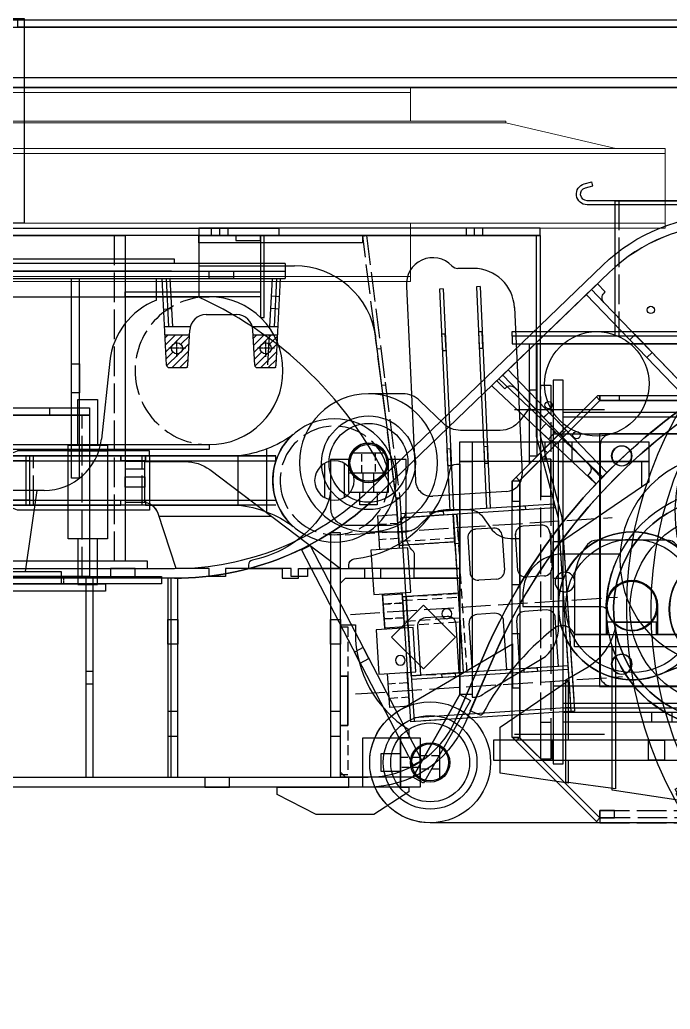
# Model space of a CAD drawing. Header units: millimetres. Extents: x 25083 to 52777, y 24772 to 45779.
# Drawn here: x 39262.6 to 39526.3, y 38463 to 38864.2 of the extents above; entities that cross this region are included whole.
import ezdxf

# ---------------------------------------------------------------- set-up
doc = ezdxf.new("R2010")
doc.units = ezdxf.units.MM
for name, pattern in [('0_CORE_Tower 1_01$0$105_15_0103_Level arakat$0$105_15_0102_Level 01$0${ Wide Dash }', [12, 4, -2, 4, -2]), ('0_CORE_Tower 1_01$0${ Wide Dash }', [12, 4, -2, 4, -2]), ('ACAD_ISO02W100', [15, 12, -3]), ('ACAD_ISO03W100', [30, 12, -18]), ('CENTER2', [0.72, 0.6, -0.05, 0.02, -0.05]), ('VERDECKT', [0.25, 0.125, -0.125]), ('虚 线', [4.5, 3, -1.5])]:
    doc.linetypes.add(name, pattern=pattern)
for name, color, linetype in [('confine0', 7, 'Continuous'), ('confine7', 4, 'CENTER2'), ('图层1', 1, 'Continuous'), ('图层6', 7, 'Continuous')]:
    doc.layers.add(name, color=color, linetype=linetype)

# ---------------------------------------------------------------- blocks, each defined once
blk = doc.blocks.new('zw$453D')
at = {"color": 3}
for p, q in [((0, 27.5), (1300, 27.5)), ((0, 24.5), (1300, 24.5))]:
    blk.add_line(p, q, dxfattribs=at)
blk.add_lwpolyline([(0, 551.64), (1300, 551.64), (1300, 0), (0, 0)], close=True)
at = {"color": 2}
blk.add_lwpolyline([(3, 0.06), (1297, 0.06), (1297, 24.5), (1297, 27.5), (1282, 27.5), (1282, 24.5), (657.5, 24.5), (657.5, 27.5), (642.5, 27.5), (642.5, 24.5), (18, 24.5), (18, 27.5), (3, 27.5), (3, 24.5)], close=True, dxfattribs=at)
at = {"color": 1}
blk.add_lwpolyline([(0, 0), (1300, 0), (1300, 4), (0, 4)], close=True, dxfattribs=at)
blk = doc.blocks.new('zw$6BAD')
at = {"color": 1}
for points in [[(13.33, 5), (33.33, 5), (33.33, 10), (13.33, 10)], [(0, 5), (46.67, 5), (46.67, 0), (0, 0)]]:
    blk.add_lwpolyline(points, close=True, dxfattribs=at)
blk = doc.blocks.new('zw$4D2')
at = {"color": 1}
blk.add_line((2.55, 3.33), (17.45, 3.33), dxfattribs=at)
blk.add_circle((10, 10), 10, dxfattribs=at)
blk = doc.blocks.new('zw$383E')
for name, p in [('zw$4D2', (13.33, 6.67)), ('zw$6BAD', (0, 0))]:
    blk.add_blockref(name, p)
blk = doc.blocks.new('zw$5A62')
at = {"color": 4}
for points in [[(0.35, 35.01), (37.51, 73.59), (42.53, 78.8), (44.69, 76.72), (2.51, 32.93)], [(36.27, 4.56), (71.36, 40.99), (76.38, 46.2), (78.54, 44.12), (38.44, 2.48)]]:
    blk.add_lwpolyline(points, close=True, dxfattribs=at)
at = {"layer": '图层1', "color": 1}
for points in [[(0, 34.65), (37.51, 73.59, 0.414214), (37.44, 77.36), (36.96, 77.83), (40.13, 81.12), (80.94, 41.8), (77.77, 38.51), (77.29, 38.98, 0.414214), (73.52, 38.91), (43.46, 7.7, 0.400928), (43.45, 4.01, -0.000804), (43.99, 3.44), (40.67, 0, 0.05567)], [(25.48, 55.57, 1), (55.29, 25.51, 1)]]:
    blk.add_lwpolyline(points, format="xyb", close=True, dxfattribs=at)
blk = doc.blocks.new('zw$7803')
at = {"color": 4}
for points in [[(17.97, 53.31), (24.91, 60.51), (27.07, 58.43), (20.13, 51.23)], [(52.86, 21.78), (59.8, 28.98), (61.95, 26.91), (61.96, 26.9), (55.02, 19.7), (52.86, 21.77)]]:
    blk.add_lwpolyline(points, close=True, dxfattribs=at)
blk.add_blockref('zw$5A62', (0, 0))
blk = doc.blocks.new('zw$5967')
at = {"color": 0}
for p, q in [((538.62, 117.69), (633.2, 208.79)), ((430.78, 84.67), (385.78, 84.67)), ((456.75, 84.67), (440.78, 84.67)), ((582.22, 53.52), (570.8, 27.25)), ((385.78, 4), (469.11, 4)), ((479.11, 4), (535.34, 4))]:
    blk.add_line(p, q, dxfattribs=at)
at = {"color": 3}
for p, q in [((630.27, 125.97), (588.37, 165.5)), ((627.52, 123.06), (585.62, 162.59))]:
    blk.add_line(p, q, dxfattribs=at)
at = {"color": 1}
for p, q in [((508.26, 96.15), (511.81, 97.99)), ((511.81, 97.99), (557.1, 10.71)), ((508.26, 96.15), (553.55, 8.86)), ((533.3, 56.57), (529.75, 54.73)), ((535.61, 52.13), (533.3, 56.57)), ((532.06, 50.29), (529.75, 54.73)), ((532.06, 50.29), (535.61, 52.13)), ((557.1, 10.71), (553.55, 8.86))]:
    blk.add_line(p, q, dxfattribs=at)
at = {"color": 3}
for points in [[(611.14, 144.02), (608.39, 141.11), (604.75, 144.54), (607.5, 147.45)], [(458.11, 58), (454.11, 58), (454.11, 68), (458.11, 68)], [(458.11, 30.67), (454.11, 30.67), (454.11, 20.67), (458.11, 20.67)]]:
    blk.add_lwpolyline(points, close=True, dxfattribs=at)
at = {"color": 0}
for points in [[(440.78, 84.67), (440.78, 88.67), (430.78, 88.67), (430.78, 84.67)], [(469.11, 4), (469.11, 0), (479.11, 0), (479.11, 4)]]:
    blk.add_lwpolyline(points, dxfattribs=at)
at = {"color": 4}
for points in [[(423.78, 84.67), (420.77, 84.67), (420.77, 4), (423.78, 4)], [(423.78, 46.84), (420.77, 46.84), (420.77, 41.84), (423.78, 41.84)]]:
    blk.add_lwpolyline(points, close=True, dxfattribs=at)
at = {"color": 1}
for points in [[(524.11, 58), (520.11, 58), (520.11, 68), (524.11, 68)], [(524.11, 30.67), (520.11, 30.67), (520.11, 20.67), (524.11, 20.67)]]:
    blk.add_lwpolyline(points, close=True, dxfattribs=at)
at = {"color": 0}
for centre in [(649.97, 193.5), (608.49, 154.89), (619.85, 142.69)]:
    blk.add_circle(centre, 1.47, dxfattribs=at)
for centre, radius, start, end in [((680.83, 159.34), 68.67, 90, 133.928), ((803.24, -41.78), 240.7, 118.2344, 156.6752), ((456.75, 202.67), 118, 270, 313.928), ((535.34, 42.67), 38.67, 270, 336.5026)]:
    blk.add_arc(centre, radius, start, end, dxfattribs=at)
blk = doc.blocks.new('zw$70DC')
at = {"color": 4}
for points in [[(650.48, 176.29), (643.54, 183.49), (641.38, 181.41), (648.32, 174.2)], [(615.59, 144.76), (608.65, 151.96), (606.49, 149.89), (606.49, 149.88), (613.43, 142.68), (615.58, 144.75)]]:
    blk.add_lwpolyline(points, close=True, dxfattribs=at)
blk.add_blockref('zw$5967', (0, 0))
blk = doc.blocks.new('zw$4DF2')
blk.add_lwpolyline([(8, 16.5), (0, 16.5), (0, 0), (8, 0)], close=True)
at = {"linetype": 'ACAD_ISO03W100'}
blk.add_lwpolyline([(0, 10.35), (8, 10.35), (8, 6.15), (0, 6.15)], close=True, dxfattribs=at)
blk = doc.blocks.new('zw$EF9B')
blk.add_lwpolyline([(8, 46.67), (0, 46.67), (0, 43.67), (8, 43.67)])
at = {"color": 6}
blk.add_lwpolyline([(8, 46.67), (24.38, 46.67, -0.16086), (34.31, 43.39), (87.38, 3.33), (74.05, 3.33), (74.05, 0), (67.38, 0), (67.38, 3.33), (40.71, 3.33), (40.71, 0), (34.05, 0), (34.05, 3.33), (20.71, 3.33), (13.38, 25.59, 0.31825), (7.19, 30.17), (8, 30.17), (8, 43.67)], format="xyb", dxfattribs=at)
blk = doc.blocks.new('zw$E126')
at = {"color": 6}
blk.add_lwpolyline([(7.24, 30.17), (8, 30.17), (8, 46.67), (24.38, 46.67, -0.16086), (34.31, 43.39), (59.55, 24.34), (13.79, 24.34), (13.38, 25.59, 0.315959)], format="xyb", close=True, dxfattribs=at)
for name, p in [('zw$4DF2', (0, 30.17)), ('zw$EF9B', (0, 0))]:
    blk.add_blockref(name, p)
blk = doc.blocks.new('zw$1085')
for radius in [30, 27]:
    blk.add_circle((30, 30), radius)
blk = doc.blocks.new('zw$3320')
at = {"color": 3}
blk.add_lwpolyline([(41.73, 3.72, -1.795825), (49.5, 54.13, 0.304397), (53.19, 53.7), (53.19, 52.03), (69.97, 52.03, 0.26795), (72.86, 50.36), (109.86, 50.36), (126.49, 55.77), (159.08, 55.77, 0.403995), (163.17, 0), (133.33, 0), (133.33, 7, 0.385195), (126.7, 13), (87.32, 13, 0.100727), (41.73, 3.72)], format="xyb", close=True, dxfattribs=at)
blk.add_circle((30, 31.33), 10.25, dxfattribs=at)
blk = doc.blocks.new('zw$32A1')
at = {"color": 4}
blk.add_lwpolyline([(186.67, 91.84), (186.67, 94.51), (193.33, 94.51), (193.33, 91.84)], dxfattribs=at)
at = {"color": 4, "linetype": 'Continuous'}
for points in [[(49.5, 70.3, 1.795825), (41.73, 19.89, -0.100727), (87.32, 29.17), (126.7, 29.17, -0.385195), (133.33, 23.17), (133.33, 16.17), (150.46, 16.17, -0.011007), (151.19, 16.16, -0.378486), (161.19, 5.83, 0.643049), (169.25, 0.89, -0.144999), (181.31, 2.53, 0.098634), (198.69, 2.53, -0.144999), (210.75, 0.89, 0.643049), (218.81, 5.83, -0.384839), (229.05, 16.17), (247.69, 16.17), (247.69, 26.27, -0.414214), (251.02, 29.6), (253.91, 29.6), (253.91, 49.41), (251.02, 49.41, -0.414214), (247.69, 52.75), (247.69, 71.94), (231.29, 71.94, 0.081456), (220.89, 83.78), (220.89, 91.84), (193.33, 91.84)], [(186.67, 91.84), (159.11, 91.84), (159.11, 83.78, 0.072411), (149.67, 73.41, -0.24919), (146.91, 71.94), (126.49, 71.94), (109.86, 66.54), (72.86, 66.54, -0.26795), (69.97, 68.2), (53.19, 68.2), (53.19, 69.87)]]:
    blk.add_lwpolyline(points, format="xyb", dxfattribs=at)
blk.add_circle((190, 46.17), 40.25)
at = {"color": 4}
blk.add_circle((30, 47.51), 10.25, dxfattribs=at)
at = {"color": 4, "linetype": 'Continuous'}
blk.add_arc((51.67, 72.84), 3.33, 229.4537, 297.1741, dxfattribs=at)
at = {"layer": '图层1', "color": 4}
for centre in [(166.83, 86.3), (213.17, 86.3), (143.67, 46.17), (236.33, 46.17), (166.83, 6.05), (213.17, 6.05)]:
    blk.add_circle(centre, 2.6, dxfattribs=at)
blk = doc.blocks.new('zw$F17C')
for name, p in [('zw$32A1', (0, 0)), ('zw$1085', (0, 17.508)), ('zw$3320', (0, 16.175))]:
    blk.add_blockref(name, p)
blk = doc.blocks.new('zw$F9D2')
at = {"color": 3}
blk.add_lwpolyline([(1040, 228), (815.06, 228, 0.194054), (767.42, 208.79), (672.84, 117.69, -0.194054), (590.98, 84.67), (520, 84.67), (520, 88.67), (590.98, 88.67, 0.194054), (670.06, 120.57), (764.65, 211.67, -0.194054), (815.06, 232), (1040, 232)], format="xyb", close=True, dxfattribs=at)
at = {"color": 4}
blk.add_lwpolyline([(925.37, 170), (838.42, 170, 0.123823), (825.49, 166.75, 0.169323), (720.11, 51.93), (708.69, 25.66, -0.2986), (669.56, 0), (520, 0), (520, 4), (669.56, 4, 0.2986), (705.02, 27.25), (716.44, 53.52, -0.169316), (823.6, 170.28, -0.123823), (838.42, 174), (925.37, 174)], format="xyb", close=True, dxfattribs=at)
at = {"color": 2}
blk.add_lwpolyline([(710.95, 30.85), (720.11, 51.93, -0.146157), (807.12, 155.79), (808.9, 153.09, -0.336308), (808.82, 151.88, 0.213775), (794.54, 102.91, 0.410061), (807.9, 92.64, -0.493989), (813.47, 86.98), (813.27, 85.62, -0.169956), (810.23, 79.75, 0.203797), (802.38, 61.82), (786.86, 61.82), (786.86, 73.48, 1), (766.19, 73.48), (766.19, 61.82), (753.19, 61.82, 0.514914), (745.11, 64.44, 0.105836), (715.96, 29.68, -0.391902), (714.68, 29.23)], format="xyb", close=True, dxfattribs=at)
at = {"color": 1}
blk.add_lwpolyline([(658.33, 103.12), (654.33, 103.12), (654.33, 4), (658.33, 4)], close=True, dxfattribs=at)
at = {"color": 6}
blk.add_lwpolyline([(589.67, 84.67), (588.33, 84.67), (588.33, 4), (589.67, 4)], close=True, dxfattribs=at)
at = {"color": 3}
blk.add_lwpolyline([(592.33, 84.67), (588.33, 84.67), (588.33, 4), (592.33, 4)], close=True, dxfattribs=at)
at = {"layer": '图层1', "color": 2}
blk.add_lwpolyline([(799.86, 83.48, 0.174174), (794.52, 98.33, 0.223888), (790.66, 100.15), (762.38, 100.15, 0.223888), (758.52, 98.33, 0.174174), (753.19, 83.48), (753.19, 61.82), (766.19, 61.82), (766.19, 73.48, -1), (786.86, 73.48), (786.86, 61.82), (799.86, 61.82)], format="xyb", close=True, dxfattribs=at)
for name, p in [('zw$70DC', (134.22, 0)), ('zw$E126', (570.95, 85.34)), ('zw$383E', (753.19, 56.82))]:
    blk.add_blockref(name, p)
at = {"xscale": -1}
blk.add_blockref('zw$7803', (802.67, 122.98), dxfattribs=at)
at = {"color": 1}
blk.add_blockref('zw$F17C', (746.67, 25.98), dxfattribs=at)
blk = doc.blocks.new('zw$2B30')
at = {"color": 1}
for p, q in [((30, 60), (200, 60)), ((30, 0), (200, 0))]:
    blk.add_line(p, q, dxfattribs=at)
for centre, start, end in [((30, 30), 90, 270), ((200, 30), 270, 90)]:
    blk.add_arc(centre, 30, start, end, dxfattribs=at)
at = {"color": 1, "linetype": 'ACAD_ISO02W100'}
for centre, start, end in [((30, 30), 270, 90), ((200, 30), 90, 270)]:
    blk.add_arc(centre, 30, start, end, dxfattribs=at)
blk = doc.blocks.new('zw$3F2F')
at = {"color": 4, "linetype": 'ACAD_ISO02W100'}
for p, q in [((4.5, 132), (4.5, 0)), ((97.5, 132), (97.5, 0))]:
    blk.add_line(p, q, dxfattribs=at)
at = {"color": 4}
blk.add_lwpolyline([(0, 132), (102, 132), (102, 0), (0, 0)], close=True, dxfattribs=at)
blk = doc.blocks.new('zw$49FF')
at = {"color": 6}
blk.add_lwpolyline([(1.67, 138), (228.34, 138), (228.34, 135), (1.67, 135)], close=True, dxfattribs=at)
at = {"color": 2}
for points in [[(9.17, 135), (9.17, 101.77), (7.67, 101.77), (7.67, 135)], [(220.84, 135), (220.84, 101.77), (222.34, 101.77), (222.34, 135)]]:
    blk.add_lwpolyline(points, dxfattribs=at)
at = {"color": 3}
for points in [[(9.17, 135), (19.17, 135), (19.17, 133), (9.17, 133)], [(220.84, 135), (210.84, 135), (210.84, 133), (220.84, 133)]]:
    blk.add_lwpolyline(points, close=True, dxfattribs=at)
at = {"color": 7}
for points in [[(9.17, 110.19), (9.17, 112.19), (64, 112.19), (64, 110.19)], [(166, 110.19), (166, 112.19), (220.84, 112.19), (220.84, 110.19)]]:
    blk.add_lwpolyline(points, close=True, dxfattribs=at)
at = {"color": 2}
blk.add_lwpolyline([(30, 50.19), (200, 50.19), (200, 48.19), (30, 48.19)], close=True, dxfattribs=at)
blk.add_lwpolyline([(55, 0), (175, 0), (175, 3), (55, 3)], close=True)
at = {"color": 1}
for name, p in [('zw$3F2F', (64, 3)), ('zw$2B30', (0, 50.19))]:
    blk.add_blockref(name, p, dxfattribs=at)
blk = doc.blocks.new('zw$C046')
at = {"color": 3}
for p, q in [((0, 11.5), (13.83, 11.5)), ((45.66, 11.5), (31.83, 11.5)), ((0, 3.5), (13.83, 3.5)), ((45.66, 3.5), (31.83, 3.5))]:
    blk.add_line(p, q, dxfattribs=at)
blk.add_lwpolyline([(31.83, 0), (31.83, 15), (13.83, 15), (13.83, 0)], close=True, dxfattribs=at)
for points in [[(0, 3.5), (0, 11.5)], [(45.66, 11.5), (45.66, 3.5)]]:
    blk.add_lwpolyline(points, dxfattribs=at)
at = {"color": 3, "linetype": '虚 线'}
for points in [[(3.67, 3.5), (3.67, 11.5), (9.67, 11.5), (9.67, 3.5)], [(42, 3.5), (42, 11.5), (36, 11.5), (36, 3.5)]]:
    blk.add_lwpolyline(points, close=True, dxfattribs=at)
blk = doc.blocks.new('zw$4D5D')
at = {"color": 1}
for p, q in [((138.33, 197.17), (0, 197.17)), ((0, 197.17), (0, 172.18)), ((0, 184.92), (38.71, 184.92)), ((111.31, 183.83), (105.04, 183.83)), ((84.19, 176.5), (87.8, 97.79)), ((127.96, 167.93), (131.06, 100.34)), ((124.83, 93.38), (94.89, 91.44)), ((119.47, 78.5), (112.16, 78.03)), ((138.77, 79.75), (131.45, 79.28)), ((142.28, 77.14), (143.25, 62.17)), ((103.8, 72.96), (81.18, 71.5)), ((103.8, 72.96), (105.15, 52.08)), ((109.01, 74.99), (109.98, 60.02)), ((123.02, 75.39), (123.92, 61.42)), ((128.31, 76.23), (129.27, 61.27)), ((120.81, 57.88), (113.49, 57.4)), ((140.1, 59.13), (132.78, 58.65)), ((105.15, 52.08), (82.53, 50.61)), ((141, 45.32), (132.01, 44.74)), ((100.75, 42.72), (91.76, 42.14)), ((120.04, 43.97), (112.72, 43.49)), ((124.86, 21.08), (123.58, 40.85)), ((130.18, 21.42), (128.9, 41.2)), ((145.82, 22.43), (144.54, 42.21)), ((88.65, 38.59), (89.93, 18.82)), ((105.57, 19.83), (104.29, 39.61)), ((105.57, 19.83), (104.29, 39.61)), ((110.89, 20.17), (109.61, 39.95)), ((124.86, 21.08), (110.89, 20.17)), ((145.82, 22.43), (130.18, 21.42)), ((105.57, 19.83), (89.93, 18.82)), ((152.33, 4.31), (85.81, 0)), ((150.74, 5.71), (87.21, 1.59)), ((106.76, 1.36), (91.13, 0.34))]:
    blk.add_line(p, q, dxfattribs=at)
at = {"color": 6}
for p, q in [((5, 200.18), (5, 197.17)), ((8.33, 200.18), (8.33, 197.17)), ((11.67, 200.18), (11.67, 197.17)), ((108.33, 200.18), (108.33, 197.17)), ((111.67, 200.18), (111.67, 197.17)), ((115, 200.18), (115, 197.17)), ((99.08, 175.54), (97.58, 175.47)), ((97.58, 175.47), (101.7, 85.56)), ((99.08, 175.54), (97.75, 175.48)), ((99.08, 175.54), (103.2, 85.63)), ((114.05, 176.51), (112.55, 176.44)), ((112.55, 176.44), (116.68, 86.53)), ((114.05, 176.51), (118.17, 86.6)), ((103.2, 85.63), (101.7, 85.56)), ((118.17, 86.6), (116.68, 86.53))]:
    blk.add_line(p, q, dxfattribs=at)
at = {"color": 7}
for p, q in [((79.94, 90.62), (81.44, 90.71)), ((79.94, 90.62), (81.18, 71.5)), ((81.44, 90.71), (82.68, 71.6)), ((81.86, 84.25), (81.94, 82.92)), ((81.95, 82.75), (103.08, 84.12)), ((82.53, 50.61), (85.81, 0)), ((84.03, 50.71), (87.3, 0.1))]:
    blk.add_line(p, q, dxfattribs=at)
at = {"color": 4}
for p, q in [((144.25, 88.29), (81.86, 84.25)), ((144.35, 86.79), (81.95, 82.75))]:
    blk.add_line(p, q, dxfattribs=at)
at = {"color": 0}
blk.add_line((144.25, 88.29), (144.35, 86.79), dxfattribs=at)
at = {"color": 7, "linetype": 'ACAD_ISO02W100'}
for p, q in [((59.34, 75.8), (167.66, 82.81)), ((61.43, 43.54), (169.75, 50.55)), ((63.52, 11.27), (171.84, 18.28))]:
    blk.add_line(p, q, dxfattribs=at)
at = {"color": 3, "linetype": '0_CORE_Tower 1_01$0$105_15_0103_Level arakat$0$105_15_0102_Level 01$0${ Wide Dash }'}
for p, q in [((103.08, 84.12), (107.23, 19.94)), ((108.73, 20.03), (104.57, 84.22)), ((82.58, 73.09), (82.68, 71.6)), ((84.03, 50.71), (84.13, 49.21))]:
    blk.add_line(p, q, dxfattribs=at)
at = {"color": 6, "linetype": '0_CORE_Tower 1_01$0$105_15_0103_Level arakat$0$105_15_0102_Level 01$0${ Wide Dash }'}
for p, q in [((103.7, 74.46), (81.08, 73)), ((81.18, 71.5), (103.8, 72.96)), ((82.53, 50.61), (105.15, 52.08)), ((82.63, 49.12), (105.25, 50.58)), ((105.15, 52.08), (84.03, 50.71))]:
    blk.add_line(p, q, dxfattribs=at)
at = {"color": 2, "linetype": '0_CORE_Tower 1_01$0$105_15_0103_Level arakat$0$105_15_0102_Level 01$0${ Wide Dash }'}
for p, q in [((105.8, 42.06), (83.18, 40.6)), ((83.28, 39.1), (105.9, 40.56)), ((86.11, 18.57), (107.23, 19.94))]:
    blk.add_line(p, q, dxfattribs=at)
at = {"color": 2}
for p, q in [((149.64, 22.68), (86.11, 18.57)), ((149.74, 21.18), (86.21, 17.07))]:
    blk.add_line(p, q, dxfattribs=at)
for points in [[(138.33, 200.18), (0, 200.18), (0, 197.17), (138.33, 197.17)], [(131.85, 21.53), (137.17, 21.87), (137.27, 20.38), (131.94, 20.03)], [(98.58, 19.38), (103.9, 19.72), (104, 18.22), (98.68, 17.88)]]:
    blk.add_lwpolyline(points, close=True, dxfattribs=at)
at = {"color": 1}
blk.add_lwpolyline([(0, 197.17), (66.39, 197.17), (66.39, 194.17), (0, 194.17)], close=True, dxfattribs=at)
at = {"color": 4, "linetype": 'ACAD_ISO02W100'}
blk.add_lwpolyline([(71.29, 158.66), (66.41, 196.99), (67.9, 197.17), (81.44, 90.76), (79.94, 90.62), (71.66, 155.72), (71.79, 155.73, 0.022303)], format="xyb", close=True, dxfattribs=at)
at = {"color": 1}
for points in [[(136.83, 197.17), (136.83, 115.85), (145.76, 82.67), (150.53, 9.01)], [(138.33, 197.17), (138.33, 116.05), (147.25, 82.92), (152.02, 9.11)]]:
    blk.add_lwpolyline(points, dxfattribs=at)
at = {"color": 3}
for points in [[(136.83, 197.17), (136.83, 115.85), (145.76, 82.67), (150.84, 4.21)], [(138.33, 197.17), (138.33, 116.05), (147.25, 82.92), (152.33, 4.31)]]:
    blk.add_lwpolyline(points, dxfattribs=at)
at = {"color": 7}
blk.add_lwpolyline([(81.18, 71.5), (79.94, 90.62), (71.29, 158.66)], dxfattribs=at)
at = {"color": 6}
for points in [[(99.92, 157.22), (98.42, 157.16), (98.73, 150.5), (100.23, 150.56)], [(114.89, 158.19), (113.39, 158.12), (113.7, 151.46), (115.2, 151.53)], [(102.06, 110.61), (100.56, 110.54), (100.86, 103.88), (102.36, 103.95)], [(117.03, 111.57), (115.53, 111.51), (115.84, 104.85), (117.33, 104.92)]]:
    blk.add_lwpolyline(points, close=True, dxfattribs=at)
at = {"color": 4, "linetype": 'ACAD_ISO02W100'}
blk.add_lwpolyline([(72.24, 151.21), (73.73, 151.4), (75.62, 136.52), (74.13, 136.33)], close=True, dxfattribs=at)
at = {"color": 4}
for points in [[(93.76, 85.02), (99.08, 85.37), (99.18, 83.87), (93.86, 83.52)], [(127.03, 87.17), (132.35, 87.52), (132.44, 86.02), (127.12, 85.68)]]:
    blk.add_lwpolyline(points, close=True, dxfattribs=at)
at = {"color": 7}
for points in [[(81.95, 82.75), (103.08, 84.12), (107.23, 19.94), (86.11, 18.57), (82.68, 71.6)], [(103.08, 84.12), (104.57, 84.22), (105.35, 72.24), (103.85, 72.15)]]:
    blk.add_lwpolyline(points, close=True, dxfattribs=at)
at = {"color": 1}
for centre, radius, start, end in [((38.71, 151.59), 33.33, 7.1384, 90), ((94.86, 177.48), 10.72, 43.5662, 185.2499), ((105.04, 187.16), 3.33, 223.5662, 270), ((111.31, 167.16), 16.67, 2.625, 90), ((-65.38, 28.14), 158.18, 23.2645, 65.5877), ((124.4, 100.03), 6.67, 273.7029, 2.625), ((94.46, 98.09), 6.67, 182.625, 273.7029), ((112.37, 74.7), 3.33, 93.7029, 183.7029), ((119.69, 75.18), 3.33, 3.7029, 93.7029), ((131.66, 75.95), 3.33, 93.7029, 183.7029), ((138.98, 76.42), 3.33, 3.7029, 93.7029), ((113.28, 60.73), 3.33, 183.7029, 273.7029), ((120.59, 61.2), 3.33, 273.7029, 3.7029), ((132.57, 61.98), 3.33, 183.7029, 273.7029), ((139.89, 62.45), 3.33, 273.7029, 3.7029), ((132.23, 41.41), 3.33, 93.7029, 183.7029), ((141.21, 42), 3.33, 3.7029, 93.7029), ((91.98, 38.81), 3.33, 93.7029, 183.7029), ((100.96, 39.39), 3.33, 3.7029, 93.7029), ((112.94, 40.17), 3.33, 93.7029, 183.7029), ((120.25, 40.64), 3.33, 3.7029, 93.7029)]:
    blk.add_arc(centre, radius, start, end, dxfattribs=at)
at = {"color": 7, "rotation": 93.70291682082116}
for p in [(86.81, 38.75), (88.89, 6.49)]:
    blk.add_blockref('zw$C046', p, dxfattribs=at)
blk = doc.blocks.new('zw$5B1B')
at = {"color": 3}
for p, q in [((6, 63), (10, 59.1)), ((10, 59.1), (14, 63))]:
    blk.add_line(p, q, dxfattribs=at)
for points in [[(0, 83), (20, 83), (20, 0), (0, 0)], [(6, 83), (14, 83), (14, 63), (6, 63)], [(7, 83), (13, 83), (13, 63), (7, 63)]]:
    blk.add_lwpolyline(points, close=True, dxfattribs=at)
blk = doc.blocks.new('zw$F53E')
at = {"color": 4, "linetype": 'Continuous', "lineweight": 15}
for p, q in [((85.5, 97.67), (368.83, 97.67)), ((85.5, 95.67), (368.83, 95.67)), ((93.83, 84), (407.56, 84)), ((407.56, 83.44), (93.83, 83.44)), ((407.56, 83.44), (407.56, 84)), ((452.12, 73), (407.56, 83.44)), ((33.83, 73), (472.17, 73)), ((472.17, 72.34), (472.17, 40.67)), ((33.83, 71), (472.17, 71)), ((80.5, 42.67), (472.17, 42.67)), ((80.5, 40.67), (472.17, 40.67)), ((368.83, 19), (368.83, 42.67)), ((85.5, 21), (368.83, 21)), ((85.5, 19), (368.83, 19))]:
    blk.add_line(p, q, dxfattribs=at)
at = {"color": 7, "linetype": 'Continuous', "lineweight": 15}
for p, q in [((368.83, 96.3), (368.83, 97.67)), ((368.83, 84), (368.83, 96.3))]:
    blk.add_line(p, q, dxfattribs=at)
at = {"color": 4, "linetype": 'Continuous', "lineweight": 15}
blk.add_lwpolyline([(472.17, 73), (33.83, 73), (33.83, 40.67), (472.17, 40.67)], close=True, dxfattribs=at)
at = {"color": 7}
blk.add_blockref('zw$5B1B', (192.17, 42.67), dxfattribs=at)
blk = doc.blocks.new('zw$CF87')
at = {"color": 7}
for name, p in [('zw$F53E', (0, 159.51)), ('zw$4D5D', (283.07, 0))]:
    blk.add_blockref(name, p, dxfattribs=at)
blk = doc.blocks.new('zw$8624')
at = {"color": 7}
blk.add_blockref('zw$CF87', (317.83, 26.49), dxfattribs=at)
at = {"color": 1}
for name, p in [('zw$F9D2', (0, 0)), ('zw$49FF', (405, 88.67))]:
    blk.add_blockref(name, p, dxfattribs=at)
blk = doc.blocks.new('zw$D2C0')
at = {"color": 7}
for points in [[(0, 76.67), (0, 96.67), (3, 96.67), (3, 125.69), (3, 138.67), (2.83, 138.67), (17.79, 153.63), (16.38, 155.04), (19.2, 157.87), (20.62, 156.46), (35.5, 171.33), (79.17, 171.33), (79.17, 173.33), (94.17, 173.33), (94.17, 171.33), (137.84, 171.33), (152.71, 156.46), (154.13, 157.87), (156.96, 155.04), (155.54, 153.63), (170.5, 138.67), (170.33, 138.67), (170.33, 125.69), (170.33, 94.67), (173.33, 94.67), (173.33, 78.67), (170.33, 78.67), (170.33, 50.7), (170.33, 34.67), (170.5, 34.67), (155.54, 19.7), (137.84, 2), (137.84, 5), (131.84, 5), (131.84, 2), (137.84, 2), (139.25, 0.59), (138.67, 0), (34.67, 0), (34.08, 0.59), (35.5, 2), (41.5, 2), (41.5, 5), (35.5, 5), (35.5, 2), (17.79, 19.7), (2.83, 34.67), (3, 34.67), (3, 50.7), (3, 76.67)], [(15.63, 147.47), (11.63, 147.47), (11.63, 132.47), (15.63, 132.47)], [(15.63, 25.87), (11.63, 25.87), (11.63, 40.87), (15.63, 40.87)]]:
    blk.add_lwpolyline(points, close=True, dxfattribs=at)
blk = doc.blocks.new('zw$6B7F')
at = {"color": 7}
blk.add_line((11.31, 12.73), (12.73, 11.31), dxfattribs=at)
blk.add_lwpolyline([(0, 1.41), (32.58, 34), (34, 32.58), (1.41, 0)], close=True, dxfattribs=at)
blk = doc.blocks.new('zw$3130')
at = {"color": 3, "linetype": 'ACAD_ISO02W100'}
for p, q in [((1.5, 55), (1.5, 0)), ((88.5, 55), (88.5, 0))]:
    blk.add_line(p, q, dxfattribs=at)
at = {"color": 3}
blk.add_lwpolyline([(0, 55), (90, 55), (90, 0), (0, 0)], close=True, dxfattribs=at)
blk = doc.blocks.new('zw$5B6F')
at = {"color": 6}
blk.add_lwpolyline([(0, 2), (173.33, 2), (173.33, 0), (0, 0)], close=True, dxfattribs=at)
at = {"color": 1}
blk.add_blockref('zw$3130', (41.67, 0), dxfattribs=at)
blk = doc.blocks.new('A$C46CD61D6')
at = {"color": 4}
for p, q in [((80.5, -25.2), (80.5, -10.2)), ((88.5, -25.2), (88.5, -10.2)), ((96.5, -10.2), (96.5, -25.2)), ((96.5, -25.2), (80.5, -25.2))]:
    blk.add_line(p, q, dxfattribs=at)
at = {"color": 0}
blk.add_line((96.5, -5.2), (96.5, -10.2), dxfattribs=at)
at = {"layer": 'confine0', "color": 0}
for points in [[(96.5, -10.2), (62.9, -10.2, -0.06568), (58.2, -9.6), (30.7, -2.2), (-388.5, -2.2, -0.876976), (-391.9, 23.4), (-382.8, 25.8)], [(96.5, -5.2), (62.9, -5.2, -0.06568), (59.5, -4.7), (31.4, 2.8), (-388.5, 2.8, -0.876976), (-390.6, 18.5), (-381.5, 21)]]:
    blk.add_lwpolyline(points, format="xyb", dxfattribs=at)
at = {"layer": '图层1', "color": 0}
blk.add_line((-381.5, 21), (-382.8, 25.8), dxfattribs=at)
blk = doc.blocks.new('zw$7B1E')
at = {"color": 6}
blk.add_lwpolyline([(0, 8), (16, 8), (16, 0), (0, 0)], close=True, dxfattribs=at)
at = {"color": 6, "linetype": 'ACAD_ISO02W100'}
blk.add_lwpolyline([(5.9, 8), (10.1, 8), (10.1, 0), (5.9, 0)], close=True, dxfattribs=at)
blk = doc.blocks.new('zw$E406')
at = {"color": 0}
for points in [[(0, 4), (13.67, 4), (13.67, 0), (20.33, 0), (20.33, 4), (47, 4), (47, 0), (53.67, 0), (53.67, 4), (67.33, 4), (67.33, 9.68, 0.196262), (66.86, 10.84, -0.196262), (64, 17.84), (64, 48.17), (56.67, 48.17), (56.67, 34.83), (52.17, 34.83), (52.17, 29.83), (45.17, 29.83), (45.17, 34.83), (40.67, 34.83), (40.67, 48.17), (33.33, 48.17), (33.33, 37.25, -0.152591), (29.78, 25.86, -0.194132), (1.61, 7.34, 0.35731), (0, 5.38)], [(33.33, 48.17), (33.33, 28.17, 0.414214), (40, 21.5), (57.33, 21.5, 0.414214), (64, 28.17), (64, 48.17), (56.67, 48.17), (56.67, 34.83), (40.67, 34.83), (40.67, 48.17)]]:
    blk.add_lwpolyline(points, format="xyb", close=True, dxfattribs=at)
at = {"color": 1}
blk.add_blockref('zw$7B1E', (40.67, 34.83), dxfattribs=at)
blk = doc.blocks.new('zw$B713')
at = {"color": 3}
for p, q in [((1.16, 11.5), (13.84, 11.5)), ((1.16, 3.5), (13.84, 3.5))]:
    blk.add_line(p, q, dxfattribs=at)
at = {"color": 3, "linetype": '虚 线'}
for p, q in [((4.75, 11.5), (10.25, 11.5)), ((4.75, 3.5), (4.75, 11.5)), ((10.25, 11.5), (10.25, 3.5))]:
    blk.add_line(p, q, dxfattribs=at)
at = {"color": 3}
blk.add_circle((7.5, 7.5), 7.5, dxfattribs=at)
blk = doc.blocks.new('zw$474B')
at = {"color": 2}
for p, q in [((3.5, 1.16), (3.5, 13.84)), ((11.5, 1.16), (11.5, 13.84))]:
    blk.add_line(p, q, dxfattribs=at)
at = {"color": 2, "linetype": '虚 线'}
for p, q in [((3.5, 4.75), (3.5, 10.25)), ((3.5, 10.25), (11.5, 10.25)), ((11.5, 4.75), (3.5, 4.75))]:
    blk.add_line(p, q, dxfattribs=at)
at = {"color": 2}
blk.add_circle((7.5, 7.5), 7.5, dxfattribs=at)
blk = doc.blocks.new('zw$86FB')
at = {"color": 4}
blk.add_lwpolyline([(0, 20), (8, 20), (8, 0), (0, 0)], close=True, dxfattribs=at)
at = {"color": 3, "linetype": '虚 线'}
blk.add_lwpolyline([(0, 12.1), (8, 12.1), (8, 7.9), (0, 7.9)], close=True, dxfattribs=at)
blk = doc.blocks.new('zw$E8DA')
at = {"color": 1, "linetype": '0_CORE_Tower 1_01$0${ Wide Dash }'}
for points in [[(0, 60), (3, 60), (3, 0), (0, 0)], [(0, 40), (3, 40), (3, 20), (0, 20)]]:
    blk.add_lwpolyline(points, close=True, dxfattribs=at)
blk = doc.blocks.new('zw$E49A')
at = {"color": 6}
for points in [[(0, 8.23), (0, 11.2), (29.07, 11.2), (29.07, 15.2), (25.74, 15.2), (25.74, 77.04), (31.74, 77.04), (31.74, 73.71, 0.256912), (53.4, 34.51), (53.4, 31.2), (50.07, 31.2), (50.07, 24.7), (42.07, 24.7), (42.07, 17.7), (50.07, 17.7), (50.07, 11.2), (53.4, 11.2), (53.4, 9.32), (39.23, 0), (15.89, 0)], [(0, 8.23), (0, 11.2), (29.07, 11.2), (29.07, 15.2), (25.74, 15.2), (25.74, 36.12), (28.74, 36.12), (28.74, 56.12), (25.74, 56.12), (25.74, 77.04), (31.74, 77.04), (31.74, 73.71, 0.256912), (53.4, 34.51), (53.4, 31.2), (50.07, 31.2), (50.07, 24.7), (42.07, 24.7), (42.07, 17.7), (50.07, 17.7), (50.07, 11.2), (53.4, 11.2), (53.4, 9.32), (39.23, 0), (15.89, 0)]]:
    blk.add_lwpolyline(points, format="xyb", close=True, dxfattribs=at)
at = {"color": 7}
blk.add_lwpolyline([(34.74, 31.2), (50.07, 31.2), (50.07, 11.2), (34.74, 11.2)], close=True, dxfattribs=at)
at = {"color": 1}
for name, p in [('zw$E8DA', (25.74, 16.12)), ('zw$86FB', (50.07, 11.2))]:
    blk.add_blockref(name, p, dxfattribs=at)
blk = doc.blocks.new('zw$5E8D')
at = {"color": 4}
for points in [[(28, 0, 1), (28, 56, 1)], [(36, 28, 1), (20, 28, 1)]]:
    blk.add_lwpolyline(points, format="xyb", close=True, dxfattribs=at)
blk = doc.blocks.new('zw$7A36')
at = {"color": 1}
for radius in [16, 8]:
    blk.add_circle((16, 16), radius, dxfattribs=at)
blk = doc.blocks.new('zw$868C')
at = {"color": 1}
for radius in [19, 8]:
    blk.add_circle((19, 19), radius, dxfattribs=at)
blk = doc.blocks.new('zw$EE63')
at = {"color": 4}
blk.add_lwpolyline([(86.34, 15), (86.34, 23.31), (93.34, 30.31), (93.34, 52.96), (89.34, 47.75, -0.233255), (81.4, 43.83), (65.33, 43.83, -0.194315), (58.39, 46.64), (48.83, 55.86, 0.194315), (41.89, 58.67), (28, 58.67, 1), (28, 2.67), (41.89, 2.67, 0.194315), (48.83, 5.47), (52.37, 8.89, -0.194315), (59.32, 11.69), (68.81, 11.69, -0.245966), (74.29, 8.83), (77.43, 4.3, 0.245966), (85.64, 0), (86.34, 0)], format="xyb", dxfattribs=at)
blk.add_lwpolyline([(36, 30.67, 1), (20, 30.67, 1)], format="xyb", close=True, dxfattribs=at)
at = {"color": 1}
blk.add_lwpolyline([(86.34, 0), (89.34, 0), (89.34, 15), (86.34, 15)], dxfattribs=at)
blk = doc.blocks.new('zw$1323')
at = {"color": 1}
for name, p in [('zw$5E8D', (0, 2.67)), ('zw$EE63', (0, 0)), ('zw$868C', (9, 11.67)), ('zw$7A36', (12, 14.67))]:
    blk.add_blockref(name, p, dxfattribs=at)
blk = doc.blocks.new('zw$DBD2')
at = {"color": 3}
for radius in [24.52, 8]:
    blk.add_circle((24.52, 24.52), radius, dxfattribs=at)
blk = doc.blocks.new('zw$6101')
at = {"color": 3}
blk.add_lwpolyline([(57.86, 34.67), (92.52, 0), (24.52, 0, -0.763795), (12.07, 45.64), (57.86, 72.62), (57.86, 54.67)], format="xyb", dxfattribs=at)
at = {"color": 1}
blk.add_lwpolyline([(57.86, 34.67), (60.86, 34.67), (60.86, 54.67), (57.86, 54.67)], dxfattribs=at)
at = {"color": 3}
blk.add_circle((24.52, 24.52), 8, dxfattribs=at)
blk = doc.blocks.new('zw$A2DF')
at = {"color": 1}
for name, p in [('zw$6101', (0, 0)), ('zw$DBD2', (0, 0)), ('zw$868C', (5.52, 5.52)), ('zw$7A36', (8.52, 8.52))]:
    blk.add_blockref(name, p, dxfattribs=at)
blk = doc.blocks.new('zw$84F9')
at = {"color": 6}
for points in [[(0, 20), (33, 20), (33, 0), (0, 0)], [(8, 20), (25, 20), (25, 0), (8, 0)]]:
    blk.add_lwpolyline(points, close=True, dxfattribs=at)
blk = doc.blocks.new('zw$3AB7')
at = {"color": 3}
blk.add_lwpolyline([(4.4, 102), (97.6, 102, -0.414214), (102, 97.6), (102, 4.4, -0.414214), (97.6, 0), (4.4, 0, -0.414214), (0, 4.4), (0, 97.6, -0.414214)], format="xyb", close=True, dxfattribs=at)
at = {"color": 6}
blk.add_lwpolyline([(48.5, 41.1), (53.5, 41.1), (53.5, 36.1), (48.5, 36.1)], close=True, dxfattribs=at)
for centre in [(8.75, 93.25), (93.25, 93.25), (8.75, 8.75), (93.25, 8.75)]:
    blk.add_circle(centre, 4, dxfattribs=at)
at = {"color": 1}
blk.add_circle((51, 51), 43, dxfattribs=at)
at = {"color": 4}
for radius in [22.9, 7.5]:
    blk.add_circle((51, 31.1), radius, dxfattribs=at)
at = {"color": 1}
blk.add_blockref('zw$84F9', (34.5, 102), dxfattribs=at)
blk = doc.blocks.new('zw$AD3')
for p, q in [((36.39, 143.6), (0, 143.6)), ((36.39, 12), (0, 12))]:
    blk.add_line(p, q)
at = {"color": 6}
for points in [[(19.69, 155.6), (15.69, 155.6), (15.69, 0), (19.69, 0)], [(136.69, 133.7), (15.69, 133.7), (15.69, 31.7), (136.69, 31.7)]]:
    blk.add_lwpolyline(points, close=True, dxfattribs=at)
for centre, radius in [((43.44, 124.95), 4.1), ((127.94, 124.95), 4.1), ((85.69, 62.8), 23), ((85.69, 62.8), 23), ((43.44, 40.45), 4.1), ((127.94, 40.45), 4.1)]:
    blk.add_circle(centre, radius)
at = {"color": 1, "xscale": -1}
blk.add_blockref('zw$3AB7', (136.69, 31.7), dxfattribs=at)
blk = doc.blocks.new('zw$5E1E')
at = {"color": 1}
for points in [[(0, 4), (55, 4), (55, 0), (0, 0)], [(36, 4), (44, 4), (44, 0), (36, 0)]]:
    blk.add_lwpolyline(points, close=True, dxfattribs=at)
blk = doc.blocks.new('zw$7359')
at = {"color": 2}
blk.add_lwpolyline([(0, 52.5), (0, 67.5), (4, 67.5), (4, 120), (80, 120), (80, 111.25), (18.75, 111.25), (18.75, 8.75), (80, 8.75), (80, 0), (4, 0), (4, 52.5)], close=True, dxfattribs=at)
for points in [[(72.6, 115.625, 1), (67.4, 115.625, 1)], [(72.6, 4.375, 1), (67.4, 4.375, 1)]]:
    blk.add_lwpolyline(points, format="xyb", close=True, dxfattribs=at)
blk = doc.blocks.new('zw$F368')
at = {"color": 4}
for points in [[(0, 0), (0, 8.75), (61.25, 8.75), (61.25, 111.25), (0, 111.25), (0, 120), (65, 120, -0.4142136), (70, 115), (70, 5, -0.4142136), (65, 0)], [(12.6, 115.625, 1), (7.4, 115.625, 1)], [(12.6, 4.375, 1), (7.4, 4.375, 1)]]:
    blk.add_lwpolyline(points, format="xyb", close=True, dxfattribs=at)
blk = doc.blocks.new('zw$BB01')
at = {"color": 1}
for p, q in [((140.69, 140.7), (19.69, 140.7)), ((143.69, 27.7), (143.69, 137.7)), ((19.69, 24.7), (140.69, 24.7))]:
    blk.add_line(p, q, dxfattribs=at)
blk.add_lwpolyline([(19.69, 21), (74.69, 21), (74.69, 17), (19.69, 17)], close=True, dxfattribs=at)
for centre, start, end in [((140.69, 137.7), 360, 90), ((140.69, 27.7), 270, 0)]:
    blk.add_arc(centre, 3, start, end, dxfattribs=at)
for name, p in [('zw$AD3', (0, 0)), ('zw$7359', (15.69, 22.7)), ('zw$F368', (75.69, 22.7)), ('zw$5E1E', (19.69, 17))]:
    blk.add_blockref(name, p, dxfattribs=at)
blk = doc.blocks.new('zw$FD19')
at = {"color": 1}
blk.add_line((108.5, 140.17), (109.92, 138.75), dxfattribs=at)
at = {"color": 4}
for points in [[(107, 194.33), (280.33, 194.33), (280.33, 197.33), (107, 197.33)], [(108.5, 33.17), (141.09, 0.59), (142.5, 2), (109.92, 34.58)]]:
    blk.add_lwpolyline(points, close=True, dxfattribs=at)
at = {"color": 3}
blk.add_lwpolyline([(183.67, 194.33), (117, 194.33), (117, 175.5), (114, 175.5), (114, 167.5), (117, 167.5), (117, 148.67), (141.67, 173.33), (142.5, 173.33), (142.5, 171.33), (150.5, 171.33), (150.5, 173.33), (236.84, 173.33)], dxfattribs=at)
blk.add_lwpolyline([(117, 148.67), (114, 148.67), (114, 194.33), (117, 194.33)], close=True, dxfattribs=at)
at = {"color": 3, "linetype": 'ACAD_ISO02W100'}
blk.add_lwpolyline([(118.63, 177.47), (122.63, 177.47), (122.63, 25.87), (118.63, 25.87)], close=True, dxfattribs=at)
at = {"color": 6}
blk.add_lwpolyline([(142.5, 171.33), (142.5, 173.33), (244.84, 173.33), (244.84, 171.33)], close=True, dxfattribs=at)
at = {"color": 1}
blk.add_lwpolyline([(107, 138.67), (110, 138.67), (110, 34.67), (107, 34.67)], close=True, dxfattribs=at)
at = {"color": 2, "linetype": 'ACAD_ISO02W100'}
blk.add_lwpolyline([(142.5, 5), (244.84, 5), (244.84, 2), (142.5, 2)], close=True, dxfattribs=at)
at = {"color": 1, "linetype": 'ACAD_ISO02W100'}
blk.add_lwpolyline([(142.5, 2), (142.5, 0), (244.84, 0), (244.84, 2)], close=True, dxfattribs=at)
at = {"color": 0, "xscale": 0.3333333333333334, "yscale": 0.3333333333333334, "zscale": 0.3333333333333334, "rotation": 359.999999979456}
blk.add_blockref('A$C46CD61D6', (266.84, 251.39), dxfattribs=at)
at = {"color": 1}
for name, p in [('zw$5B6F', (107, 197.33)), ('zw$BB01', (107.94, 23.87)), ('zw$1323', (20.67, 115.35)), ('zw$D2C0', (107, 0)), ('zw$6B7F', (108.5, 138.75)), ('zw$B713', (41.17, 138.52)), ('zw$E49A', (11.6, 3.32)), ('zw$A2DF', (49.15, 0)), ('zw$474B', (66.17, 17.02))]:
    blk.add_blockref(name, p, dxfattribs=at)
at = {"color": 7}
blk.add_blockref('zw$E406', (0, 99.19), dxfattribs=at)
blk = doc.blocks.new('zw$3F30')
at = {"color": 6}
blk.add_lwpolyline([(0, 9.2), (0, 30.47, 0.257172), (34.02, 62.73), (34.02, 4.24), (33.92, 4.24), (6.35, 0), (7.96, 2.78), (7.5, 3.04), (8.29, 4.41)], format="xyb", close=True, dxfattribs=at)
blk.add_lwpolyline([(12.73, 16.29), (19.15, 16.29), (19.15, 24.29), (12.73, 24.29)], close=True, dxfattribs=at)
blk = doc.blocks.new('zw$6EE1')
at = {"color": 6}
blk.add_lwpolyline([(52.74, 48.77), (43.69, 54.15, -0.216568), (32.58, 70.08), (32.48, 70.08), (32.48, 4.62), (52.74, 7.27)], format="xyb", close=True, dxfattribs=at)
blk.add_lwpolyline([(51.77, 6.88), (79.38, 10.98), (79.38, 29.6), (51.77, 48.39), (51.77, 24.29), (58.19, 24.29), (58.19, 16.29), (51.77, 16.29)], close=True, dxfattribs=at)
at = {"color": 4}
blk.add_lwpolyline([(0, 24.29), (82, 24.29), (82, 16.29), (0, 16.29)], close=True, dxfattribs=at)
at = {"color": 1}
blk.add_blockref('zw$3F30', (0, 0), dxfattribs=at)
blk = doc.blocks.new('zw$E71A')
at = {"color": 3}
blk.add_lwpolyline([(0, 22.05, 0.024281), (0.47, 22.03), (23.17, 22.03, -0.414214), (39.22, 5.98), (39.22, 0.79), (8.09, 0.79, 0.146367), (5.45, 0, 0.118524)], format="xyb", close=True, dxfattribs=at)
blk.add_circle((22.18, 10.68), 4, dxfattribs=at)
blk = doc.blocks.new('zw$2E84')
at = {"color": 1}
blk.add_lwpolyline([(20.49, 58.06, 0.399629), (158.15, 17.46), (254.78, 66.87, 0.689111), (244.94, 157.14), (244.94, 179.61), (241.44, 185.63), (238.84, 184.13), (241.94, 178.8), (241.94, 154.76, -0.707903), (253.42, 69.54), (156.79, 20.13), (156.79, 20.13, -0.399632), (23.09, 59.56), (20.49, 58.06)], format="xyb", close=True, dxfattribs=at)
at = {"color": 7}
for points in [[(23.09, 59.56, 0.399632), (156.79, 20.13), (156.79, 20.13), (253.42, 69.54, 0.707903), (241.94, 154.76), (241.94, 178.8), (238.84, 184.13), (167.82, 143.13, -1), (53.51, 77.13), (23.09, 59.56)], [(271.66, 110.13, -1), (193.66, 110.13, -1)]]:
    blk.add_lwpolyline(points, format="xyb", close=True, dxfattribs=at)
at = {"color": 1, "xscale": -1, "rotation": 180}
for name, p in [('zw$6EE1', (244.94, 187.61)), ('zw$E71A', (275.8, 109.83))]:
    blk.add_blockref(name, p, dxfattribs=at)
blk = doc.blocks.new('zw$2182')
at = {"color": 1}
for points in [[(2, 0), (0, 2), (0, 78.67), (2, 80.67), (48.33, 80.67), (48.33, 33.56), (29.33, 0)], [(20.71, 56.84), (33.67, 43.88), (46.64, 56.84), (33.67, 69.8)]]:
    blk.add_lwpolyline(points, close=True, dxfattribs=at)
for points in [[(45.1, 66.27, 1), (41.1, 66.27, 1)], [(26.24, 47.41, 1), (22.24, 47.41, 1)]]:
    blk.add_lwpolyline(points, format="xyb", close=True, dxfattribs=at)
blk = doc.blocks.new('zw$A17A')
at = {"color": 3, "linetype": 'ACAD_ISO03W100'}
for p, q in [((34.6, 0), (34.6, 8)), ((40.1, 0), (40.1, 8)), ((45.6, 0), (45.6, 8))]:
    blk.add_line(p, q, dxfattribs=at)
at = {"color": 3}
blk.add_lwpolyline([(0, 8), (76.77, 8), (76.77, 0), (0, 0)], close=True, dxfattribs=at)
blk = doc.blocks.new('zw$B6D9')
at = {"color": 6}
for points in [[(5, 94.44), (0, 94.44), (0, 102.44), (5, 102.44)], [(0, 0), (0, 94.44), (5, 94.44), (5, 0)]]:
    blk.add_lwpolyline(points, close=True, dxfattribs=at)
blk = doc.blocks.new('zw$780E')
at = {"color": 7}
blk.add_line((33.66, 33.33), (33.66, 22.95), dxfattribs=at)
blk.add_lwpolyline([(0, 33.33), (36.66, 33.33), (36.66, 25), (0, 0)], close=True, dxfattribs=at)
blk = doc.blocks.new('zw$C4B1')
at = {"color": 4}
blk.add_lwpolyline([(3.33, 87.13), (3.33, 88.4, -0.369215), (5.59, 91.03, 0.336852), (44.43, 127.21, -0.369215), (47.07, 129.46), (48.33, 129.46), (48.33, 87.13)], format="xyb", close=True, dxfattribs=at)
at = {"color": 7}
blk.add_lwpolyline([(53.33, 130.46), (53.33, 34.91), (54.03, 34.91, 0.190312), (58.59, 36.71), (83.16, 51.34, 0.207541), (88.44, 63.51), (88.44, 130.46)], format="xyb", close=True, dxfattribs=at)
at = {"color": 2}
for points in [[(29.83, 87.13), (48.33, 87.13), (48.33, 83.13), (29.83, 83.13)], [(29.33, 2.46), (48.33, 36.02), (52.68, 33.56), (33.68, 0)]]:
    blk.add_lwpolyline(points, close=True, dxfattribs=at)
at = {"color": 1}
for name, p in [('zw$A17A', (48.33, 130.46)), ('zw$B6D9', (48.33, 36.02)), ('zw$780E', (88.44, 97.13)), ('zw$2182', (0, 2.46))]:
    blk.add_blockref(name, p, dxfattribs=at)
blk = doc.blocks.new('zw$379C')
at = {"color": 1, "linetype": 'ACAD_ISO02W100'}
for p, q in [((3, 20), (3, 0)), ((47, 20), (47, 0))]:
    blk.add_line(p, q, dxfattribs=at)
at = {"color": 1}
blk.add_lwpolyline([(0, 20), (50, 20), (50, 0), (0, 0)], close=True, dxfattribs=at)
blk = doc.blocks.new('zw$38DD')
at = {"color": 1}
for p, q in [((52.49, 37.76), (52.49, 12.24)), ((221.67, 35), (221.67, 37)), ((64.12, 35), (64.12, 15)), ((221.67, 15), (221.67, 13))]:
    blk.add_line(p, q, dxfattribs=at)
at = {"color": 3}
for p, q in [((170.17, 35), (48.69, 35)), ((48.69, 33), (48.69, 35)), ((48.69, 35), (196.67, 35)), ((172.98, 33), (48.69, 33)), ((172.98, 35), (172.98, 15)), ((21, 31.93), (21, 18.07)), ((29, 31.93), (29, 18.07)), ((172.98, 17), (48.69, 17)), ((48.69, 15), (196.67, 15))]:
    blk.add_line(p, q, dxfattribs=at)
blk.add_lwpolyline([(41.7, 6.39, 0.446288), (41.7, 43.61, 0.133155), (64.12, 35), (101.59, 35), (101.59, 33), (111.59, 33), (111.59, 35), (156.52, 35, 0.028956), (159.54, 35), (170, 35), (172.98, 35), (172.98, 15), (170, 15), (159.54, 15, 0.028956), (156.52, 15), (111.59, 15), (111.59, 17), (101.59, 17), (101.59, 15), (64.12, 15, 0.133155)], format="xyb", close=True, dxfattribs=at)
for points in [[(188.67, 37), (204.67, 37), (204.67, 35), (188.67, 35)], [(188.67, 15), (204.67, 15), (204.67, 13), (188.67, 13)]]:
    blk.add_lwpolyline(points, close=True, dxfattribs=at)
for points in [[(101.59, 35), (111.59, 35), (111.59, 33), (101.59, 33)], [(101.59, 15), (111.59, 15), (111.59, 17), (101.59, 17)]]:
    blk.add_lwpolyline(points, close=True)
at = {"color": 1}
blk.add_circle((25, 25), 25, dxfattribs=at)
at = {"color": 1, "linetype": 'ACAD_ISO02W100'}
blk.add_circle((25, 25), 22, dxfattribs=at)
at = {"color": 3}
blk.add_circle((25, 25), 8, dxfattribs=at)
at = {"color": 1}
for centre, radius, start, end in [((68.78, 80.65), 45.89, 233.8268, 264.1652), ((158.03, 61.04), 26.09, 266.6828, 292.8109), ((68.78, -30.65), 45.89, 95.8348, 126.1732), ((158.03, -11.04), 26.09, 67.1891, 93.3172)]:
    blk.add_arc(centre, radius, start, end, dxfattribs=at)
at = {"layer": '图层6', "color": 1}
for p, q in [((221.67, 37), (168.15, 37)), ((221.67, 35), (170, 35)), ((221.67, 13), (168.15, 13)), ((221.67, 15), (170, 15))]:
    blk.add_line(p, q, dxfattribs=at)
at = {"color": 1, "rotation": 180}
blk.add_blockref('zw$379C', (221.67, 35), dxfattribs=at)
blk = doc.blocks.new('zw$5612')
at = {"color": 6}
for points in [[(4, 75), (12, 75), (12, 56.5), (4, 56.5)], [(0, 56.5), (16, 56.5), (16, 18.5), (0, 18.5)], [(4, 0), (12, 0), (12, 18.5), (4, 18.5)]]:
    blk.add_lwpolyline(points, close=True, dxfattribs=at)
blk = doc.blocks.new('zw$5E7D')
at = {"color": 1, "xscale": -1}
for name, p in [('zw$5612', (33, 0)), ('zw$38DD', (221.67, 17.23))]:
    blk.add_blockref(name, p, dxfattribs=at)
blk = doc.blocks.new('zw$4CD4')
at = {"color": 4, "linetype": 'ACAD_ISO02W100'}
for p, q in [((3, 0), (3, 65.33)), ((70, 0), (70, 65.33))]:
    blk.add_line(p, q, dxfattribs=at)
at = {"color": 4}
blk.add_lwpolyline([(0, 65.33), (73, 65.33), (73, 0), (0, 0)], close=True, dxfattribs=at)
blk = doc.blocks.new('zw$EDC2')
at = {"color": 1}
for points in [[(18, 8), (68, 8), (68, 3), (18, 3)], [(0, 3), (86, 3), (86, 0), (0, 0)]]:
    blk.add_lwpolyline(points, close=True, dxfattribs=at)
at = {"color": 1, "linetype": 'VERDECKT'}
for points in [[(40, 8), (46, 8), (46, 3), (40, 3)], [(40, 3), (46, 3), (46, 0), (40, 0)]]:
    blk.add_lwpolyline(points, close=True, dxfattribs=at)
blk = doc.blocks.new('zw$BD5F')
at = {"color": 2}
blk.add_lwpolyline([(0, 3), (131.33, 3), (131.33, 0), (0, 0)], close=True, dxfattribs=at)
at = {"color": 2, "linetype": 'VERDECKT'}
blk.add_lwpolyline([(39.665, 3), (91.665, 3), (91.665, 0), (39.665, 0)], close=True, dxfattribs=at)
blk = doc.blocks.new('zw$C239')
at = {"layer": 'confine7', "linetype": 'ByBlock'}
h = blk.add_hatch(dxfattribs=at)
h.set_pattern_fill('ANSI31', color=1, scale=0.666667, style=0)
h.set_pattern_definition([(45, (0.9212, -235.1053), (-1.496709, 1.496709), [])])
h.paths.add_polyline_path([(263.76, 103.83), (273.69, 103.83), (273, 90.68), (264.45, 90.68)])
h.paths.add_polyline_path([(271.08, 98.48, 1), (266.58, 98.48, 1)], flags=16)
h.paths.add_polyline_path([(227.98, 103.83), (237.91, 103.83), (237.22, 90.68), (228.67, 90.68)])
h.paths.add_polyline_path([(235.08, 98.48, 1), (230.58, 98.48, 1)], flags=16)
at = {"color": 7, "linetype": 'Continuous'}
for p, q in [((276.67, 132.82), (45, 132.82)), ((276.67, 132.82), (276.67, 126.82)), ((230.66, 129.82), (93.65, 129.82)), ((224.51, 117.97), (224.51, 126.82)), ((228.62, 91.63), (226.77, 126.82)), ((231.14, 107.15), (230.11, 126.82)), ((270.53, 107.15), (271.56, 126.82)), ((273.05, 91.63), (274.89, 126.82)), ((244.67, 112.15), (256.99, 112.15)), ((238.22, 107.15), (227.8, 107.15)), ((237.27, 91.63), (238.02, 105.83)), ((273.86, 107.15), (263.45, 107.15)), ((264.4, 91.63), (263.65, 105.83)), ((237.91, 103.83), (227.98, 103.83)), ((273.69, 103.83), (263.76, 103.83)), ((269.72, 91.81), (270.35, 103.83)), ((205.59, 93.24), (202.18, 61.67)), ((229.62, 90.68), (236.27, 90.68)), ((265.39, 90.68), (272.05, 90.68)), ((178.98, 40.84), (142.69, 40.84)), ((171.45, 8), (176.13, 40.84)), ((150.21, 8), (171.45, 8))]:
    blk.add_line(p, q, dxfattribs=at)
at = {"color": 6, "linetype": 'Continuous'}
for p, q in [((89.93, 134.82), (231.74, 134.82)), ((231.74, 134.82), (231.74, 132.82))]:
    blk.add_line(p, q, dxfattribs=at)
at = {"color": 1}
for p, q in [((45, 129.82), (276.67, 129.82)), ((45, 126.82), (276.67, 126.82)), ((190, 45.78), (190, 126.82)), ((193.33, 45.78), (193.33, 126.82)), ((230.11, 126.82), (226.78, 126.64)), ((228.45, 126.73), (229.47, 107.24)), ((271.56, 126.82), (274.88, 126.64)), ((273.22, 126.73), (272.2, 107.24)), ((227.16, 119.39), (230.49, 119.57)), ((274.5, 119.39), (271.18, 119.57)), ((227.42, 114.4), (230.75, 114.58)), ((274.24, 114.4), (270.91, 114.58)), ((227.8, 107.15), (231.13, 107.33)), ((273.86, 107.15), (270.53, 107.33)), ((193.33, 45.78), (190, 45.78))]:
    blk.add_line(p, q, dxfattribs=at)
for p, q in [((226.77, 126.82), (274.89, 126.82)), ((124.33, 71.33), (197.33, 71.33))]:
    blk.add_line(p, q)
at = {"color": 6}
blk.add_line((181.32, 71.33), (181.32, 74.33), dxfattribs=at)
at = {"color": 1}
blk.add_lwpolyline([(245.83, 129.82), (255.83, 129.82), (255.83, 126.82), (245.83, 126.82)], close=True, dxfattribs=at)
at = {"color": 3}
blk.add_lwpolyline([(190, 80.46), (190, 92.13), (193.33, 92.13), (193.33, 80.46)], close=True, dxfattribs=at)
at = {"color": 6}
blk.add_lwpolyline([(124.33, 74.33), (197.33, 74.33), (197.33, 71.33), (124.33, 71.33)], close=True, dxfattribs=at)
at = {"color": 7, "linetype": 'Continuous'}
for centre in [(232.83, 98.48), (268.83, 98.48)]:
    blk.add_circle(centre, 2.25, dxfattribs=at)
for centre, radius, start, end in [((235.42, 90.02), 30, 111.3167, 173.8306), ((244.67, 105.48), 6.67, 90, 177), ((256.99, 105.48), 6.67, 3, 90), ((229.62, 91.68), 1, 183, 270), ((236.27, 91.68), 1, 270, 357), ((265.39, 91.68), 1, 183, 270), ((272.05, 91.68), 1, 270, 357), ((178.98, 64.17), 23.33, 270, 353.8306)]:
    blk.add_arc(centre, radius, start, end, dxfattribs=at)
at = {"layer": 'confine7'}
for p, q in [((232.83, 95.02), (232.83, 101.7)), ((268.83, 95.02), (268.83, 101.7)), ((236.43, 98.48), (229.5, 98.48)), ((272.43, 98.48), (265.5, 98.48))]:
    blk.add_line(p, q, dxfattribs=at)
at = {"color": 1, "xscale": -1}
blk.add_blockref('zw$5E7D', (221.67, 2.66), dxfattribs=at)
at = {"color": 1}
for name, p in [('zw$5E7D', (100, 2.66)), ('zw$4CD4', (124.33, 6)), ('zw$BD5F', (95.17, 3)), ('zw$EDC2', (117.83, 0))]:
    blk.add_blockref(name, p, dxfattribs=at)
blk = doc.blocks.new('zw$36C0')
at = {"color": 0}
blk.add_circle((162.25, 162.25), 162.25, dxfattribs=at)
at = {"color": 3}
blk.add_circle((162.25, 162.25), 152.35, dxfattribs=at)
blk = doc.blocks.new('zw$B662')
at = {"color": 7}
for name, p in [('zw$8624', (58.92, 90.1)), ('zw$36C0', (833.33, 0))]:
    blk.add_blockref(name, p, dxfattribs=at)
at = {"color": 1}
for name, p in [('zw$FD19', (679.92, 75.58)), ('zw$C239', (418.08, 169.55)), ('zw$C4B1', (717.25, 91.64))]:
    blk.add_blockref(name, p, dxfattribs=at)
at = {"color": 1, "rotation": 180}
blk.add_blockref('zw$2E84', (1106.25, 272.38), dxfattribs=at)

msp = doc.modelspace()

# ---------------------------------------------------------------- block references
msp.add_blockref('zw$453D', (38604.297, 38836.732))
at = {"color": 7}
msp.add_blockref('zw$B662', (38675.38, 38462.963), dxfattribs=at)

doc.saveas('drawing.dxf')
